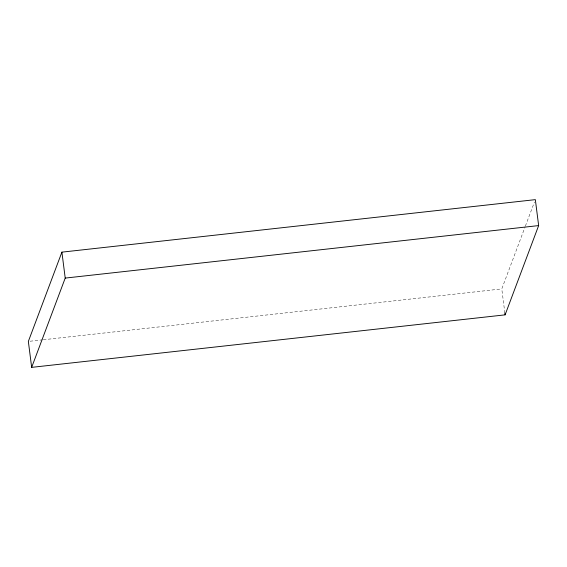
<?xml version="1.0" encoding="UTF-8"?>
<svg xmlns="http://www.w3.org/2000/svg" width="567" height="567" viewBox="0 0 567 567"><rect width="100%" height="100%" fill="white"/><g stroke="black" fill="none" stroke-linecap="round" stroke-linejoin="round"><path stroke-width="0.43" stroke-dasharray="2.83 2.13" d="M504.878 313.126L501.781 288.915L525.085 226.92M525.396 226.091L534.405 202.121M30.108 341.221L42.433 339.853M43.312 339.753L501.781 288.915"/><path stroke-width="0.85" d="M61.902 252.145L28.35 341.412L31.66 367.359L505.098 314.855L538.65 225.588L535.34 199.641L61.902 252.145L65.219 278.085L31.66 367.359M65.219 278.085L538.65 225.588M504.878 313.126L505.098 314.855"/></g></svg>
